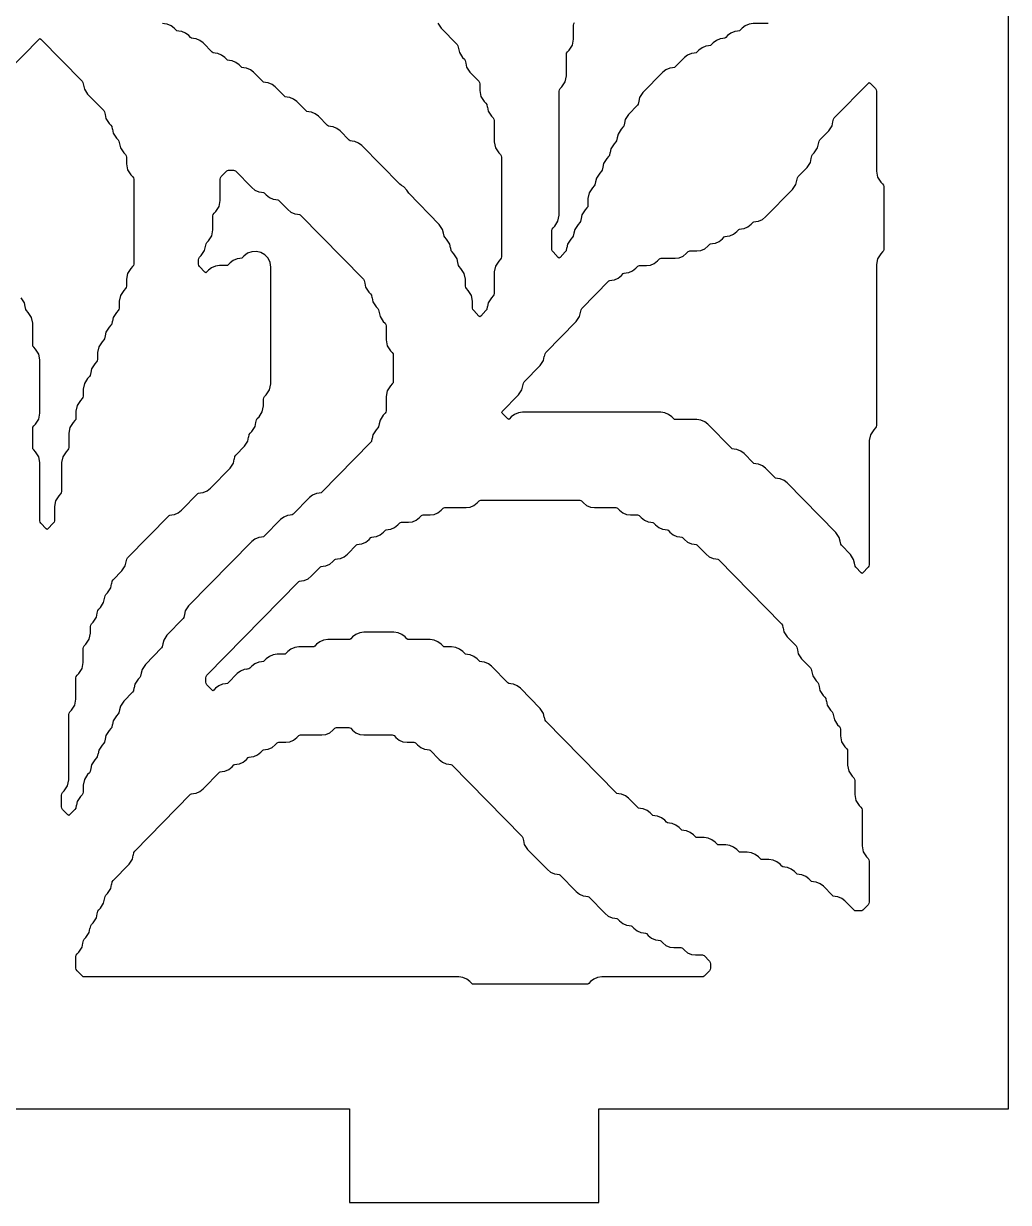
# Model space of a CAD drawing. Header units: millimetres. Extents: x 10 to 410, y 18 to 283.
# Drawn here: x 110.69 to 142.27, y 157 to 194.82 of the extents above; entities that cross this region are included whole.
import ezdxf

# ---------------------------------------------------------------- set-up
doc = ezdxf.new("R2010")
doc.units = ezdxf.units.MM
doc.layers.add('CUT', color=1, linetype='Continuous')

msp = doc.modelspace()

# ---------------------------------------------------------------- linework, layer by layer
at = {"layer": 'CUT'}
for points in [[(100.134, 283), (92.134, 283), (92.134, 280), (79, 280), (79, 160), (92.134, 160), (92.134, 157), (100.134, 157), (100.134, 160), (121.134, 160), (121.134, 157), (129.134, 157), (129.134, 160), (142.2679, 160), (142.2679, 280), (129.134, 280), (129.134, 283), (121.134, 283), (121.134, 280), (100.134, 280)], [(128.4122, 185.2659), (128.5184, 185.427), (128.5428, 185.5512), (128.5462, 185.5506), (128.5645, 185.6434), (128.5897, 185.6818), (129.4574, 186.5646), (129.4823, 186.5841), (129.5466, 186.5926), (129.5464, 186.5941), (129.633, 186.6056), (129.7547, 186.6567), (129.8588, 186.7378), (129.9198, 186.7999), (129.9448, 186.8194), (130.009, 186.8279), (130.0088, 186.8294), (130.0955, 186.8409), (130.2172, 186.892), (130.3213, 186.9731), (130.3823, 187.0352), (130.4073, 187.0546), (130.4387, 187.0588), (130.6584, 187.0588), (130.7892, 187.0762), (130.9109, 187.1273), (131.015, 187.2084), (131.0761, 187.2705), (131.1011, 187.2899), (131.1324, 187.2941), (131.5834, 187.2941), (131.7142, 187.3115), (131.8359, 187.3626), (131.94, 187.4436), (132.0011, 187.5058), (132.026, 187.5252), (132.0574, 187.5294), (132.2771, 187.5294), (132.4079, 187.5468), (132.5296, 187.5979), (132.6337, 187.6789), (132.6948, 187.7411), (132.7198, 187.7605), (132.784, 187.7691), (132.7838, 187.7706), (132.8704, 187.7821), (132.9921, 187.8331), (133.0962, 187.9142), (133.1573, 187.9764), (133.1823, 187.9958), (133.2465, 188.0044), (133.2463, 188.0059), (133.3329, 188.0174), (133.4546, 188.0684), (133.5587, 188.1495), (133.6198, 188.2117), (133.6448, 188.2311), (133.709, 188.2397), (133.7088, 188.2412), (133.7954, 188.2527), (133.9171, 188.3037), (134.0212, 188.3848), (134.0823, 188.447), (134.1073, 188.4664), (134.1715, 188.475), (134.1713, 188.4765), (134.2579, 188.488), (134.3796, 188.539), (134.4837, 188.6201), (135.3496, 189.5012), (135.4558, 189.6623), (135.4802, 189.7865), (135.4836, 189.7859), (135.5019, 189.8787), (135.5271, 189.9171), (135.8121, 190.207), (135.9182, 190.3682), (135.9427, 190.4924), (135.9461, 190.4918), (135.9643, 190.5846), (135.9896, 190.623), (136.0433, 190.6776), (136.1495, 190.8388), (136.1739, 190.963), (136.1773, 190.9623), (136.1956, 191.0552), (136.2209, 191.0936), (136.5058, 191.3835), (136.612, 191.5446), (136.6364, 191.6689), (136.6398, 191.6682), (136.6581, 191.7611), (136.6834, 191.7994), (137.7776, 192.9128), (137.8055, 192.9334), (137.8333, 192.9128), (138.0026, 192.7406), (138.0278, 192.7023), (138.0367, 192.6572), (138.0367, 190.0869), (138.0739, 189.8976), (138.1801, 189.7365), (138.2338, 189.6818), (138.2591, 189.6434), (138.2679, 189.5984), (138.2679, 187.5781), (138.2591, 187.533), (138.2338, 187.4947), (138.1801, 187.44), (138.0739, 187.2789), (138.0367, 187.0895), (138.0367, 181.9311), (138.0278, 181.886), (138.0026, 181.8476), (137.9488, 181.793), (137.8427, 181.6318), (137.8055, 181.4425), (137.8055, 177.4605), (137.7966, 177.4154), (137.7713, 177.377), (137.6021, 177.2048), (137.5742, 177.1843), (137.5463, 177.2048), (137.3771, 177.377), (137.3518, 177.4154), (137.3336, 177.5082), (137.3302, 177.5076), (137.3057, 177.6318), (137.1996, 177.793), (136.9146, 178.0829), (136.8893, 178.1213), (136.8711, 178.2141), (136.8677, 178.2135), (136.8432, 178.3377), (136.7371, 178.4988), (135.1775, 180.0858), (135.0733, 180.1669), (134.9516, 180.2179), (134.865, 180.2294), (134.8652, 180.2309), (134.801, 180.2395), (134.776, 180.2589), (134.4837, 180.5564), (134.3796, 180.6374), (134.2579, 180.6885), (134.1713, 180.7), (134.1715, 180.7015), (134.1073, 180.7101), (134.0823, 180.7295), (133.79, 181.0269), (133.6859, 181.108), (133.5642, 181.1591), (133.4775, 181.1706), (133.4777, 181.1721), (133.4135, 181.1806), (133.3885, 181.2001), (132.6337, 181.9681), (132.5296, 182.0492), (132.4079, 182.1002), (132.2771, 182.1176), (131.5949, 182.1176), (131.5635, 182.1218), (131.5386, 182.1413), (131.4775, 182.2034), (131.3734, 182.2845), (131.2517, 182.3355), (131.1209, 182.3529), (126.684, 182.3529), (126.5532, 182.3355), (126.4315, 182.2845), (126.3274, 182.2034), (126.271, 182.146), (126.2431, 182.1255), (126.2152, 182.146), (126.0392, 182.3252), (126.0193, 182.3529), (126.0392, 182.3807), (126.5622, 182.9129), (126.6684, 183.0741), (126.6928, 183.1983), (126.6962, 183.1976), (126.7145, 183.2905), (126.7398, 183.3288), (127.256, 183.8541), (127.3621, 184.0152), (127.3866, 184.1395), (127.39, 184.1388), (127.4082, 184.2317), (127.4335, 184.27)], [(112.2249, 172.7953), (112.3311, 172.9564), (112.3683, 173.1457), (112.3683, 173.8337), (112.3772, 173.8787), (112.4025, 173.9171), (112.4562, 173.9717), (112.5623, 174.1329), (112.5996, 174.3222), (112.5996, 174.7748), (112.6084, 174.8199), (112.6337, 174.8583), (112.6874, 174.9129), (112.7936, 175.0741), (112.8308, 175.2634), (112.8308, 175.4807), (112.8397, 175.5258), (112.865, 175.5641), (112.9187, 175.6188), (113.0248, 175.7799), (113.0493, 175.9042), (113.0527, 175.9035), (113.0709, 175.9964), (113.0962, 176.0347), (113.1499, 176.0894), (113.2561, 176.2505), (113.2805, 176.3748), (113.2839, 176.3741), (113.3022, 176.467), (113.3274, 176.5053), (113.3812, 176.56), (113.4873, 176.7211), (113.5118, 176.8454), (113.5152, 176.8447), (113.5334, 176.9375), (113.5587, 176.9759), (113.8437, 177.2659), (113.9498, 177.427), (113.9743, 177.5512), (113.9777, 177.5506), (113.9959, 177.6434), (114.0212, 177.6818), (115.3513, 179.0352), (115.3763, 179.0546), (115.4405, 179.0632), (115.4403, 179.0647), (115.5269, 179.0762), (115.6486, 179.1273), (115.7527, 179.2084), (116.2763, 179.7411), (116.3013, 179.7605), (116.3655, 179.7691), (116.3653, 179.7706), (116.4519, 179.7821), (116.5736, 179.8331), (116.6777, 179.9142), (117.3124, 180.56), (117.4185, 180.7211), (117.443, 180.8454), (117.4464, 180.8447), (117.4646, 180.9375), (117.4899, 180.9759), (117.7749, 181.2659), (117.881, 181.427), (117.9054, 181.5512), (117.9088, 181.5506), (117.9271, 181.6434), (117.9524, 181.6818), (118.0061, 181.7365), (118.1123, 181.8976), (118.1367, 182.0218), (118.1401, 182.0212), (118.1584, 182.114), (118.1836, 182.1524), (118.2373, 182.207), (118.3435, 182.3682), (118.3807, 182.5575), (118.3807, 182.7748), (118.3896, 182.8199), (118.4149, 182.8583), (118.4686, 182.9129), (118.5747, 183.0741), (118.612, 183.2634), (118.612, 187.0132), (118.5903, 187.1589), (118.5271, 187.2919), (118.4279, 187.4008), (118.3013, 187.476), (118.1583, 187.5111), (118.0113, 187.503), (117.8729, 187.4524), (117.7554, 187.3637), (117.7102, 187.3177), (117.6852, 187.2983), (117.621, 187.2897), (117.6212, 187.2882), (117.5346, 187.2767), (117.4129, 187.2257), (117.3088, 187.1446), (117.2477, 187.0825), (117.2228, 187.063), (117.1914, 187.0588), (116.9717, 187.0588), (116.8409, 187.0414), (116.7192, 186.9904), (116.6151, 186.9093), (116.5587, 186.8519), (116.5308, 186.8313), (116.5029, 186.8519), (116.3337, 187.0241), (116.3084, 187.0625), (116.2995, 187.1075), (116.2995, 187.2454), (116.3084, 187.2905), (116.3337, 187.3288), (116.3874, 187.3835), (116.4935, 187.5446), (116.518, 187.6689), (116.5214, 187.6682), (116.5396, 187.7611), (116.5649, 187.7994), (116.6186, 187.8541), (116.7248, 188.0152), (116.762, 188.2046), (116.762, 188.6572), (116.7709, 188.7023), (116.7961, 188.7406), (116.8499, 188.7953), (116.956, 188.9564), (116.9933, 189.1457), (116.9933, 189.8337), (117.0021, 189.8787), (117.0274, 189.9171), (117.2013, 190.094), (117.2263, 190.1135), (117.2576, 190.1176), (117.4226, 190.1176), (117.454, 190.1135), (117.479, 190.094), (118.0025, 189.5613), (118.1066, 189.4802), (118.2283, 189.4292), (118.315, 189.4176), (118.3148, 189.4161), (118.379, 189.4076), (118.404, 189.3881), (118.465, 189.326), (118.5691, 189.2449), (118.6908, 189.1939), (118.7775, 189.1824), (118.7773, 189.1808), (118.8415, 189.1723), (118.8665, 189.1528), (119.1588, 188.8554), (119.2629, 188.7743), (119.3846, 188.7233), (119.4712, 188.7118), (119.471, 188.7103), (119.5352, 188.7017), (119.5602, 188.6823), (121.5841, 186.623), (121.6093, 186.5846), (121.6276, 186.4918), (121.631, 186.4924), (121.6554, 186.3682), (121.7616, 186.207), (121.8153, 186.1524), (121.8406, 186.114), (121.8588, 186.0212), (121.8622, 186.0218), (121.8867, 185.8976), (121.9928, 185.7365), (122.0465, 185.6818), (122.0718, 185.6434), (122.0901, 185.5506), (122.0935, 185.5512), (122.1179, 185.427), (122.2241, 185.2659), (122.2778, 185.2112), (122.3031, 185.1728), (122.3119, 185.1278), (122.3119, 184.6752), (122.3492, 184.4858), (122.4553, 184.3247), (122.509, 184.27), (122.5343, 184.2317), (122.5432, 184.1866), (122.5432, 183.3428), (122.5343, 183.2977), (122.509, 183.2594), (122.4553, 183.2047), (122.3492, 183.0436), (122.3119, 182.8543), (122.3119, 182.4016), (122.3031, 182.3566), (122.2778, 182.3182), (122.2241, 182.2635), (122.1179, 182.1024), (122.0935, 181.9782), (122.0901, 181.9788), (122.0718, 181.886), (122.0465, 181.8476), (121.9928, 181.793), (121.8867, 181.6318), (121.8622, 181.5076), (121.8588, 181.5082), (121.8406, 181.4154), (121.8153, 181.377), (120.2539, 179.7883), (120.229, 179.7689), (120.1647, 179.7603), (120.1649, 179.7588), (120.0783, 179.7473), (119.9566, 179.6963), (119.8525, 179.6152), (119.3289, 179.0825), (119.304, 179.063), (119.2397, 179.0545), (119.2399, 179.0529), (119.1533, 179.0414), (119.0316, 178.9904), (118.9275, 178.9093), (118.404, 178.3766), (118.379, 178.3571), (118.3148, 178.3486), (118.315, 178.3471), (118.2283, 178.3355), (118.1066, 178.2845), (118.0025, 178.2034), (115.9804, 176.1459), (115.8743, 175.9848), (115.8498, 175.8605), (115.8464, 175.8612), (115.8282, 175.7683), (115.8029, 175.73), (115.2867, 175.2047), (115.1805, 175.0436), (115.1561, 174.9193), (115.1527, 174.92), (115.1344, 174.8272), (115.1091, 174.7888), (114.5929, 174.2635), (114.4868, 174.1024), (114.4623, 173.9782), (114.4589, 173.9788), (114.4407, 173.886), (114.4154, 173.8476), (114.3617, 173.793), (114.2555, 173.6318), (114.2311, 173.5076), (114.2277, 173.5082), (114.2094, 173.4154), (114.1842, 173.377), (113.8992, 173.0871), (113.793, 172.9259), (113.7686, 172.8017), (113.7652, 172.8024), (113.7469, 172.7095), (113.7217, 172.6712), (113.668, 172.6165), (113.5618, 172.4554), (113.5374, 172.3311), (113.534, 172.3318), (113.5157, 172.2389), (113.4904, 172.2006), (113.4367, 172.1459), (113.3305, 171.9848), (113.3061, 171.8605), (113.3027, 171.8612), (113.2844, 171.7683), (113.2592, 171.73), (113.2055, 171.6753), (113.0993, 171.5142), (113.0749, 171.3899), (113.0715, 171.3906), (113.0532, 171.2977), (113.0279, 171.2594), (112.9742, 171.2047), (112.8681, 171.0436), (112.8436, 170.9193), (112.8402, 170.92), (112.822, 170.8272), (112.7967, 170.7888), (112.743, 170.7341), (112.6368, 170.573), (112.5996, 170.3837), (112.5996, 170.1663), (112.5907, 170.1213), (112.5654, 170.0829), (112.5117, 170.0283), (112.4056, 169.8671), (112.3811, 169.7429), (112.3777, 169.7435), (112.3595, 169.6507), (112.3342, 169.6123), (112.165, 169.4401), (112.1371, 169.4196), (112.1092, 169.4401), (111.94, 169.6123), (111.9147, 169.6507), (111.9058, 169.6958), (111.9058, 170.0689), (111.9147, 170.114), (111.94, 170.1524), (111.9937, 170.207), (112.0998, 170.3682), (112.1371, 170.5575), (112.1371, 172.6572), (112.1459, 172.7023), (112.1712, 172.7406)], [(119.9152, 177.0907), (120.2075, 177.3881), (120.2325, 177.4076), (120.2967, 177.4161), (120.2965, 177.4176), (120.3831, 177.4292), (120.5048, 177.4802), (120.6089, 177.5613), (120.67, 177.6234), (120.695, 177.6429), (120.7592, 177.6514), (120.759, 177.6529), (120.8456, 177.6645), (120.9673, 177.7155), (121.0714, 177.7966), (121.3637, 178.094), (121.3887, 178.1135), (121.4529, 178.122), (121.4527, 178.1235), (121.5393, 178.1351), (121.661, 178.1861), (121.7651, 178.2672), (121.8262, 178.3293), (121.8512, 178.3488), (121.9154, 178.3573), (121.9152, 178.3588), (122.0018, 178.3704), (122.1235, 178.4214), (122.2276, 178.5025), (122.2887, 178.5646), (122.3137, 178.5841), (122.3779, 178.5926), (122.3777, 178.5941), (122.4643, 178.6056), (122.586, 178.6567), (122.6901, 178.7378), (122.7512, 178.7999), (122.7762, 178.8194), (122.8076, 178.8235), (123.0273, 178.8235), (123.1581, 178.8409), (123.2798, 178.892), (123.3839, 178.9731), (123.4449, 179.0352), (123.4699, 179.0546), (123.5013, 179.0588), (123.721, 179.0588), (123.8518, 179.0762), (123.9735, 179.1273), (124.0776, 179.2084), (124.1387, 179.2705), (124.1637, 179.2899), (124.195, 179.2941), (124.8772, 179.2941), (125.008, 179.3115), (125.1297, 179.3626), (125.2338, 179.4436), (125.2949, 179.5058), (125.3199, 179.5252), (125.3513, 179.5294), (128.5225, 179.5294), (128.5538, 179.5252), (128.5788, 179.5058), (128.6399, 179.4436), (128.744, 179.3626), (128.8657, 179.3115), (128.9965, 179.2941), (129.6787, 179.2941), (129.7101, 179.2899), (129.735, 179.2705), (129.7961, 179.2084), (129.9002, 179.1273), (130.0219, 179.0762), (130.1527, 179.0588), (130.3724, 179.0588), (130.4038, 179.0546), (130.4288, 179.0352), (130.4899, 178.9731), (130.594, 178.892), (130.7157, 178.8409), (130.8023, 178.8294), (130.8021, 178.8279), (130.8663, 178.8194), (130.8913, 178.7999), (130.9523, 178.7378), (131.0565, 178.6567), (131.1781, 178.6056), (131.2648, 178.5941), (131.2646, 178.5926), (131.3288, 178.5841), (131.3538, 178.5646), (131.4148, 178.5025), (131.5189, 178.4214), (131.6406, 178.3704), (131.7273, 178.3588), (131.7271, 178.3573), (131.7913, 178.3488), (131.8163, 178.3293), (131.8773, 178.2672), (131.9814, 178.1861), (132.1031, 178.1351), (132.1898, 178.1235), (132.1896, 178.122), (132.2538, 178.1135), (132.2788, 178.094), (132.5711, 177.7966), (132.6752, 177.7155), (132.7969, 177.6645), (132.8835, 177.6529), (132.8833, 177.6514), (132.9475, 177.6429), (132.9725, 177.6234), (134.9964, 175.5641), (135.0216, 175.5258), (135.0399, 175.4329), (135.0433, 175.4336), (135.0677, 175.3094), (135.1739, 175.1482), (135.4589, 174.8583), (135.4841, 174.8199), (135.5024, 174.727), (135.5058, 174.7277), (135.5302, 174.6035), (135.6364, 174.4423), (135.9213, 174.1524), (135.9466, 174.114), (135.9649, 174.0212), (135.9683, 174.0218), (135.9927, 173.8976), (136.0989, 173.7365), (136.1526, 173.6818), (136.1779, 173.6434), (136.1961, 173.5506), (136.1995, 173.5512), (136.224, 173.427), (136.3301, 173.2659), (136.3838, 173.2112), (136.4091, 173.1728), (136.4274, 173.08), (136.4308, 173.0807), (136.4552, 172.9564), (136.5614, 172.7953), (136.6151, 172.7406), (136.6404, 172.7023), (136.6586, 172.6094), (136.662, 172.6101), (136.6865, 172.4858), (136.7926, 172.3247), (136.8463, 172.27), (136.8716, 172.2317), (136.8805, 172.1866), (136.8805, 171.9693), (136.9177, 171.7799), (137.0239, 171.6188), (137.0776, 171.5641), (137.1029, 171.5258), (137.1117, 171.4807), (137.1117, 171.0281), (137.149, 170.8388), (137.2551, 170.6776), (137.3088, 170.623), (137.3341, 170.5846), (137.343, 170.5395), (137.343, 170.0869), (137.3802, 169.8976), (137.4864, 169.7365), (137.5401, 169.6818), (137.5653, 169.6434), (137.5742, 169.5984), (137.5742, 168.4399), (137.6114, 168.2505), (137.7176, 168.0894), (137.7713, 168.0347), (137.7966, 167.9964), (137.8055, 167.9513), (137.8055, 166.6369), (137.7966, 166.5919), (137.7713, 166.5535), (137.5974, 166.3766), (137.5725, 166.3571), (137.5411, 166.3529), (137.3761, 166.3529), (137.3447, 166.3571), (137.3197, 166.3766), (137.0274, 166.674), (136.9233, 166.7551), (136.8016, 166.8061), (136.715, 166.8176), (136.7152, 166.8192), (136.651, 166.8277), (136.626, 166.8472), (136.3337, 167.1446), (136.2296, 167.2257), (136.1079, 167.2767), (136.0213, 167.2882), (136.0215, 167.2897), (135.9572, 167.2983), (135.9323, 167.3177), (135.8712, 167.3799), (135.7671, 167.461), (135.6454, 167.512), (135.5588, 167.5235), (135.559, 167.525), (135.4947, 167.5336), (135.4698, 167.553), (135.4087, 167.6152), (135.3046, 167.6963), (135.1829, 167.7473), (135.0963, 167.7588), (135.0965, 167.7603), (135.0322, 167.7689), (135.0073, 167.7883), (134.9462, 167.8505), (134.8421, 167.9316), (134.7204, 167.9826), (134.5896, 168), (134.3699, 168), (134.3385, 168.0042), (134.3135, 168.0236), (134.2525, 168.0858), (134.1484, 168.1669), (134.0267, 168.2179), (133.8959, 168.2353), (133.6762, 168.2353), (133.6448, 168.2395), (133.6198, 168.2589), (133.5587, 168.3211), (133.4546, 168.4021), (133.3329, 168.4532), (133.2021, 168.4706), (132.9824, 168.4706), (132.951, 168.4748), (132.9261, 168.4942), (132.865, 168.5564), (132.7609, 168.6374), (132.6392, 168.6885), (132.5084, 168.7059), (132.2887, 168.7059), (132.2573, 168.7101), (132.2323, 168.7295), (132.1712, 168.7916), (132.0671, 168.8727), (131.9454, 168.9238), (131.8588, 168.9353), (131.859, 168.9368), (131.7948, 168.9454), (131.7698, 168.9648), (131.7088, 169.0269), (131.6046, 169.108), (131.4829, 169.1591), (131.3963, 169.1706), (131.3965, 169.1721), (131.3323, 169.1806), (131.3073, 169.2001), (131.2463, 169.2622), (131.1422, 169.3433), (131.0205, 169.3944), (130.9338, 169.4059), (130.934, 169.4074), (130.8698, 169.4159), (130.8448, 169.4354), (130.7838, 169.4975), (130.6797, 169.5786), (130.558, 169.6296), (130.4713, 169.6412), (130.4715, 169.6427), (130.4073, 169.6512), (130.3823, 169.6707), (130.09, 169.9681), (129.9859, 170.0492), (129.8642, 170.1002), (129.7776, 170.1118), (129.7778, 170.1133), (129.7136, 170.1218), (129.6886, 170.1413), (127.4335, 172.4359), (127.4082, 172.4742), (127.39, 172.5671), (127.3866, 172.5664), (127.3621, 172.6906), (127.256, 172.8518), (126.6213, 173.4975), (126.5172, 173.5786), (126.3955, 173.6296), (126.3089, 173.6412), (126.3091, 173.6427), (126.2449, 173.6512), (126.2199, 173.6707), (125.6963, 174.2034), (125.5922, 174.2845), (125.4705, 174.3355), (125.3839, 174.3471), (125.3841, 174.3486), (125.3199, 174.3571), (125.2949, 174.3766), (125.2338, 174.4387), (125.1297, 174.5198), (125.008, 174.5708), (124.9214, 174.5824), (124.9216, 174.5839), (124.8574, 174.5924), (124.8324, 174.6119), (124.7714, 174.674), (124.6672, 174.7551), (124.5456, 174.8061), (124.4147, 174.8235), (124.195, 174.8235), (124.1637, 174.8277), (124.1387, 174.8472), (124.0776, 174.9093), (123.9735, 174.9904), (123.8518, 175.0414), (123.721, 175.0588), (123.0388, 175.0588), (123.0074, 175.063), (122.9824, 175.0825), (122.9214, 175.1446), (122.8173, 175.2257), (122.6956, 175.2767), (122.5648, 175.2941), (121.5966, 175.2941), (121.4658, 175.2767), (121.3441, 175.2257), (121.24, 175.1446), (121.1789, 175.0825), (121.1539, 175.063), (121.1226, 175.0588), (120.4404, 175.0588), (120.3096, 175.0414), (120.1879, 174.9904), (120.0838, 174.9093), (120.0227, 174.8472), (119.9977, 174.8277), (119.9663, 174.8235), (119.5154, 174.8235), (119.3846, 174.8061), (119.2629, 174.7551), (119.1588, 174.674), (119.0977, 174.6119), (119.0727, 174.5924), (119.0413, 174.5882), (118.8216, 174.5882), (118.6908, 174.5708), (118.5691, 174.5198), (118.465, 174.4387), (118.404, 174.3766), (118.379, 174.3571), (118.3148, 174.3486), (118.315, 174.3471), (118.2283, 174.3355), (118.1066, 174.2845), (118.0025, 174.2034), (117.9415, 174.1413), (117.9165, 174.1218), (117.8523, 174.1133), (117.8525, 174.1118), (117.7658, 174.1002), (117.6441, 174.0492), (117.54, 173.9681), (117.2477, 173.6707), (117.2228, 173.6512), (117.1585, 173.6427), (117.1587, 173.6412), (117.0721, 173.6296), (116.9504, 173.5786), (116.8463, 173.4975), (116.7899, 173.4401), (116.762, 173.4196), (116.7341, 173.4401), (116.5649, 173.6123), (116.5396, 173.6507), (116.5308, 173.6958), (116.5308, 173.8337), (116.5396, 173.8787), (116.5649, 173.9171), (119.5137, 176.9175), (119.5387, 176.937), (119.603, 176.9455), (119.6027, 176.9471), (119.6894, 176.9586), (119.8111, 177.0096)], [(113.0709, 166.3493), (113.0962, 166.3877), (113.1499, 166.4423), (113.2561, 166.6035), (113.2805, 166.7277), (113.2839, 166.727), (113.3022, 166.8199), (113.3274, 166.8583), (113.3812, 166.9129), (113.4873, 167.0741), (113.5118, 167.1983), (113.5152, 167.1976), (113.5334, 167.2905), (113.5587, 167.3288), (114.0749, 167.8541), (114.1811, 168.0152), (114.2055, 168.1395), (114.2089, 168.1388), (114.2272, 168.2317), (114.2524, 168.27), (116.045, 170.094), (116.07, 170.1135), (116.1343, 170.122), (116.134, 170.1235), (116.2207, 170.1351), (116.3424, 170.1861), (116.4465, 170.2672), (116.97, 170.7999), (116.995, 170.8194), (117.0592, 170.8279), (117.059, 170.8294), (117.1457, 170.8409), (117.2674, 170.892), (117.3715, 170.9731), (117.4325, 171.0352), (117.4575, 171.0546), (117.5217, 171.0632), (117.5215, 171.0647), (117.6082, 171.0762), (117.7298, 171.1273), (117.834, 171.2084), (117.895, 171.2705), (117.92, 171.2899), (117.9842, 171.2985), (117.984, 171.3), (118.0706, 171.3115), (118.1923, 171.3626), (118.2964, 171.4436), (118.3575, 171.5058), (118.3825, 171.5252), (118.4467, 171.5338), (118.4465, 171.5353), (118.5331, 171.5468), (118.6548, 171.5979), (118.7589, 171.6789), (118.82, 171.7411), (118.845, 171.7605), (118.8764, 171.7647), (119.0961, 171.7647), (119.2269, 171.7821), (119.3486, 171.8331), (119.4527, 171.9142), (119.5137, 171.9764), (119.5387, 171.9958), (119.5701, 172), (120.2523, 172), (120.3831, 172.0174), (120.5048, 172.0684), (120.6089, 172.1495), (120.67, 172.2117), (120.695, 172.2311), (120.7263, 172.2353), (121.1226, 172.2353), (121.1539, 172.2311), (121.1789, 172.2117), (121.24, 172.1495), (121.3441, 172.0684), (121.4658, 172.0174), (121.5966, 172), (122.51, 172), (122.5414, 171.9958), (122.5664, 171.9764), (122.6275, 171.9142), (122.7316, 171.8331), (122.8533, 171.7821), (122.9841, 171.7647), (123.2038, 171.7647), (123.2352, 171.7605), (123.2601, 171.7411), (123.3212, 171.6789), (123.4253, 171.5979), (123.547, 171.5468), (123.6336, 171.5353), (123.6334, 171.5338), (123.6977, 171.5252), (123.7226, 171.5058), (124.0149, 171.2084), (124.1191, 171.1273), (124.2408, 171.0762), (124.3274, 171.0647), (124.3272, 171.0632), (124.3914, 171.0546), (124.4164, 171.0352), (126.6715, 168.7406), (126.6968, 168.7023), (126.715, 168.6094), (126.7184, 168.6101), (126.7429, 168.4858), (126.849, 168.3247), (127.4836, 167.6789), (127.5878, 167.5979), (127.7095, 167.5468), (127.7961, 167.5353), (127.7959, 167.5338), (127.8601, 167.5252), (127.8851, 167.5058), (128.4086, 166.9731), (128.5127, 166.892), (128.6344, 166.8409), (128.7211, 166.8294), (128.7209, 166.8279), (128.7851, 166.8194), (128.8101, 166.7999), (129.3336, 166.2672), (129.4377, 166.1861), (129.5594, 166.1351), (129.646, 166.1235), (129.6458, 166.122), (129.7101, 166.1135), (129.735, 166.094), (129.7961, 166.0319), (129.9002, 165.9508), (130.0219, 165.8998), (130.1085, 165.8882), (130.1083, 165.8867), (130.1726, 165.8782), (130.1975, 165.8587), (130.2586, 165.7966), (130.3627, 165.7155), (130.4844, 165.6645), (130.571, 165.6529), (130.5708, 165.6514), (130.6351, 165.6429), (130.66, 165.6234), (130.7211, 165.5613), (130.8252, 165.4802), (130.9469, 165.4292), (131.0335, 165.4176), (131.0333, 165.4161), (131.0976, 165.4076), (131.1225, 165.3881), (131.1836, 165.326), (131.2877, 165.2449), (131.4094, 165.1939), (131.5402, 165.1765), (131.7599, 165.1765), (131.7913, 165.1723), (131.8163, 165.1528), (131.8773, 165.0907), (131.9814, 165.0096), (132.1031, 164.9586), (132.2339, 164.9412), (132.4536, 164.9412), (132.485, 164.937), (132.51, 164.9175), (132.6839, 164.7406), (132.7092, 164.7023), (132.718, 164.6572), (132.718, 164.5193), (132.7092, 164.4742), (132.6839, 164.4359), (132.51, 164.2589), (132.485, 164.2395), (132.4536, 164.2353), (129.2277, 164.2353), (129.0969, 164.2179), (128.9752, 164.1669), (128.8711, 164.0858), (128.8101, 164.0236), (128.7851, 164.0042), (128.7537, 164), (125.12, 164), (125.0886, 164.0042), (125.0637, 164.0236), (125.0026, 164.0858), (124.8985, 164.1669), (124.7768, 164.2179), (124.646, 164.2353), (112.6327, 164.2353), (112.6013, 164.2395), (112.5763, 164.2589), (112.4025, 164.4359), (112.3772, 164.4742), (112.3683, 164.5193), (112.3683, 164.8925), (112.3772, 164.9375), (112.4025, 164.9759), (112.4562, 165.0306), (112.5623, 165.1917), (112.5868, 165.316), (112.5902, 165.3153), (112.6084, 165.4081), (112.6337, 165.4465), (112.6874, 165.5012), (112.7936, 165.6623), (112.818, 165.7865), (112.8214, 165.7859), (112.8397, 165.8787), (112.865, 165.9171), (112.9187, 165.9717), (113.0248, 166.1329), (113.0493, 166.2571), (113.0527, 166.2565)]]:
    msp.add_lwpolyline(points, close=True, dxfattribs=at)
for points in [[(123.9679, 194.8388), (124.074, 194.6776), (124.5903, 194.1524), (124.6155, 194.114), (124.6338, 194.0212), (124.6372, 194.0218), (124.6616, 193.8976), (124.7678, 193.7365), (124.8215, 193.6818), (124.8468, 193.6434), (124.865, 193.5506), (124.8684, 193.5512), (124.8929, 193.427), (124.999, 193.2659), (125.284, 192.9759), (125.3093, 192.9375), (125.3181, 192.8925), (125.3181, 192.6752), (125.3554, 192.4858), (125.4615, 192.3247), (125.5152, 192.27), (125.5405, 192.2317), (125.5588, 192.1388), (125.5622, 192.1395), (125.5866, 192.0152), (125.6928, 191.8541), (125.7465, 191.7994), (125.7718, 191.7611), (125.7806, 191.716), (125.7806, 191.0281), (125.8179, 190.8388), (125.924, 190.6776), (125.9777, 190.623), (126.003, 190.5846), (126.0119, 190.5395), (126.0119, 187.3428), (126.003, 187.2977), (125.9777, 187.2594), (125.924, 187.2047), (125.8179, 187.0436), (125.7806, 186.8543), (125.7806, 186.1663), (125.7718, 186.1213), (125.7465, 186.0829), (125.6928, 186.0283), (125.5866, 185.8671), (125.5622, 185.7429), (125.5588, 185.7435), (125.5405, 185.6507), (125.5152, 185.6123), (125.346, 185.4401), (125.3181, 185.4196), (125.2902, 185.4401), (125.121, 185.6123), (125.0958, 185.6507), (125.0869, 185.6958), (125.0869, 185.9131), (125.0497, 186.1024), (124.9435, 186.2635), (124.8898, 186.3182), (124.8645, 186.3566), (124.8556, 186.4016), (124.8556, 186.619), (124.8184, 186.8083), (124.7123, 186.9694), (124.6585, 187.0241), (124.6333, 187.0625), (124.615, 187.1553), (124.6116, 187.1546), (124.5872, 187.2789), (124.481, 187.44), (124.4273, 187.4947), (124.402, 187.533), (124.3838, 187.6259), (124.3804, 187.6252), (124.3559, 187.7495), (124.2498, 187.9106), (124.196, 187.9653), (124.1708, 188.0036), (124.1525, 188.0965), (124.1491, 188.0958), (124.1247, 188.2201), (124.0185, 188.3812), (123.0398, 189.377), (122.9748, 189.4758), (122.8765, 189.5855), (122.8048, 189.6289), (122.7512, 189.6707), (121.5339, 190.9093), (121.4298, 190.9904), (121.3081, 191.0414), (121.2215, 191.0529), (121.2217, 191.0545), (121.1574, 191.063), (121.1325, 191.0825), (120.8402, 191.3799), (120.7361, 191.461), (120.6144, 191.512), (120.5277, 191.5235), (120.5279, 191.525), (120.4637, 191.5336), (120.4387, 191.553), (120.1464, 191.8505), (120.0423, 191.9316), (119.9206, 191.9826), (119.834, 191.9941), (119.8342, 191.9956), (119.77, 192.0042), (119.745, 192.0236), (119.4527, 192.3211), (119.3486, 192.4021), (119.2269, 192.4532), (119.1403, 192.4647), (119.1405, 192.4662), (119.0762, 192.4748), (119.0513, 192.4942), (118.7589, 192.7916), (118.6548, 192.8727), (118.5331, 192.9238), (118.4465, 192.9353), (118.4467, 192.9368), (118.3825, 192.9454), (118.3575, 192.9648), (118.0652, 193.2622), (117.9611, 193.3433), (117.8394, 193.3944), (117.7528, 193.4059), (117.753, 193.4074), (117.6887, 193.4159), (117.6638, 193.4354), (117.6027, 193.4975), (117.4986, 193.5786), (117.3769, 193.6296), (117.2903, 193.6412), (117.2905, 193.6427), (117.2263, 193.6512), (117.2013, 193.6707), (117.1402, 193.7328), (117.0361, 193.8139), (116.9144, 193.8649), (116.8278, 193.8765), (116.828, 193.878), (116.7638, 193.8865), (116.7388, 193.906), (116.4465, 194.2034), (116.3424, 194.2845), (116.2207, 194.3355), (116.134, 194.3471), (116.1343, 194.3486), (116.07, 194.3571), (116.045, 194.3766), (115.984, 194.4387), (115.8799, 194.5198), (115.7582, 194.5708), (115.6716, 194.5824), (115.6718, 194.5839), (115.6075, 194.5924), (115.5826, 194.6119), (115.5215, 194.674), (115.4174, 194.7551), (115.2957, 194.8061), (115.2091, 194.8176), (115.2093, 194.8192), (115.145, 194.8277)], [(134.5663, 194.8277), (134.5349, 194.8235), (134.0839, 194.8235), (133.9531, 194.8061), (133.8314, 194.7551), (133.7273, 194.674), (133.6662, 194.6119), (133.6413, 194.5924), (133.577, 194.5839), (133.5772, 194.5824), (133.4906, 194.5708), (133.3689, 194.5198), (133.2648, 194.4387), (133.2037, 194.3766), (133.1788, 194.3571), (133.1145, 194.3486), (133.1147, 194.3471), (133.0281, 194.3355), (132.9064, 194.2845), (132.8023, 194.2034), (132.7413, 194.1413), (132.7163, 194.1218), (132.652, 194.1133), (132.6523, 194.1118), (132.5656, 194.1002), (132.4439, 194.0492), (132.3398, 193.9681), (132.2788, 193.906), (132.2538, 193.8865), (132.1896, 193.878), (132.1898, 193.8765), (132.1031, 193.8649), (131.9814, 193.8139), (131.8773, 193.7328), (131.585, 193.4354), (131.56, 193.4159), (131.4958, 193.4074), (131.496, 193.4059), (131.4094, 193.3944), (131.2877, 193.3433), (131.1836, 193.2622), (130.549, 192.6165), (130.4428, 192.4554), (130.4184, 192.3311), (130.415, 192.3318), (130.3967, 192.2389), (130.3714, 192.2006), (130.0865, 191.9106), (129.9803, 191.7495), (129.9559, 191.6252), (129.9525, 191.6259), (129.9342, 191.533), (129.9089, 191.4947), (129.8552, 191.44), (129.7491, 191.2789), (129.7246, 191.1546), (129.7212, 191.1553), (129.703, 191.0625), (129.6777, 191.0241), (129.624, 190.9694), (129.5178, 190.8083), (129.4934, 190.684), (129.49, 190.6847), (129.4717, 190.5919), (129.4464, 190.5535), (129.3927, 190.4988), (129.2866, 190.3377), (129.2621, 190.2135), (129.2587, 190.2141), (129.2405, 190.1213), (129.2152, 190.0829), (129.1615, 190.0283), (129.0553, 189.8671), (129.0309, 189.7429), (129.0275, 189.7435), (129.0092, 189.6507), (128.9839, 189.6123), (128.9302, 189.5577), (128.8241, 189.3965), (128.7868, 189.2072), (128.7868, 188.9899), (128.778, 188.9448), (128.7527, 188.9064), (128.699, 188.8518), (128.5928, 188.6906), (128.5684, 188.5664), (128.565, 188.5671), (128.5467, 188.4742), (128.5215, 188.4359), (128.4677, 188.3812), (128.3616, 188.2201), (128.3371, 188.0958), (128.3337, 188.0965), (128.3155, 188.0036), (128.2902, 187.9653), (128.2365, 187.9106), (128.1303, 187.7495), (128.1059, 187.6252), (128.1025, 187.6259), (128.0842, 187.533), (128.059, 187.4947), (127.8897, 187.3225), (127.8618, 187.3019), (127.834, 187.3225), (127.6647, 187.4947), (127.6395, 187.533), (127.6306, 187.5781), (127.6306, 188.1866), (127.6395, 188.2317), (127.6647, 188.27), (127.7185, 188.3247), (127.8246, 188.4858), (127.8618, 188.6752), (127.8618, 192.6572), (127.8707, 192.7023), (127.896, 192.7406), (127.9497, 192.7953), (128.0559, 192.9564), (128.0931, 193.1457), (128.0931, 193.8337), (128.102, 193.8787), (128.1272, 193.9171), (128.181, 193.9717), (128.2871, 194.1329), (128.3243, 194.3222), (128.3243, 194.7748), (128.3332, 194.8199), (128.3585, 194.8583)], [(109.6275, 192.7406), (111.1842, 194.3246), (111.2121, 194.3451), (111.24, 194.3246), (112.5654, 192.9759), (112.5907, 192.9375), (112.609, 192.8447), (112.6124, 192.8454), (112.6368, 192.7211), (112.743, 192.56), (113.2592, 192.0347), (113.2844, 191.9964), (113.3027, 191.9035), (113.3061, 191.9042), (113.3305, 191.7799), (113.4367, 191.6188), (113.4904, 191.5641), (113.5157, 191.5258), (113.534, 191.4329), (113.5374, 191.4336), (113.5618, 191.3094), (113.668, 191.1482), (113.7217, 191.0936), (113.7469, 191.0552), (113.7652, 190.9623), (113.7686, 190.963), (113.793, 190.8388), (113.8992, 190.6776), (113.9529, 190.623), (113.9782, 190.5846), (113.9871, 190.5395), (113.9871, 190.3222), (114.0243, 190.1329), (114.1304, 189.9717), (114.1842, 189.9171), (114.2094, 189.8787), (114.2183, 189.8337), (114.2183, 187.1075), (114.2094, 187.0625), (114.1842, 187.0241), (114.1304, 186.9694), (114.0243, 186.8083), (113.9871, 186.619), (113.9871, 186.4016), (113.9782, 186.3566), (113.9529, 186.3182), (113.8992, 186.2635), (113.793, 186.1024), (113.7558, 185.9131), (113.7558, 185.6958), (113.7469, 185.6507), (113.7217, 185.6123), (113.668, 185.5577), (113.5618, 185.3965), (113.5374, 185.2723), (113.534, 185.273), (113.5157, 185.1801), (113.4904, 185.1417), (113.4367, 185.0871), (113.3305, 184.9259), (113.3061, 184.8017), (113.3027, 184.8024), (113.2844, 184.7095), (113.2592, 184.6712), (113.2055, 184.6165), (113.0993, 184.4554), (113.0621, 184.266), (113.0621, 184.0487), (113.0532, 184.0036), (113.0279, 183.9653), (112.9742, 183.9106), (112.8681, 183.7495), (112.8436, 183.6252), (112.8402, 183.6259), (112.822, 183.533), (112.7967, 183.4947), (112.743, 183.44), (112.6368, 183.2789), (112.5996, 183.0895), (112.5996, 182.8722), (112.5907, 182.8272), (112.5654, 182.7888), (112.5117, 182.7341), (112.4056, 182.573), (112.3683, 182.3837), (112.3683, 182.1663), (112.3595, 182.1213), (112.3342, 182.0829), (112.2805, 182.0283), (112.1743, 181.8671), (112.1371, 181.6778), (112.1371, 181.2252), (112.1282, 181.1801), (112.1029, 181.1417), (112.0492, 181.0871), (111.9431, 180.9259), (111.9058, 180.7366), (111.9058, 179.8134), (111.897, 179.7683), (111.8717, 179.73), (111.818, 179.6753), (111.7118, 179.5142), (111.6746, 179.3248), (111.6746, 178.8722), (111.6657, 178.8272), (111.6404, 178.7888), (111.4712, 178.6166), (111.4433, 178.5961), (111.4154, 178.6166), (111.2462, 178.7888), (111.221, 178.8272), (111.2121, 178.8722), (111.2121, 180.7366), (111.1749, 180.9259), (111.0687, 181.0871), (111.015, 181.1417), (110.9897, 181.1801), (110.9808, 181.2252), (110.9808, 181.8337), (110.9897, 181.8787), (111.015, 181.9171), (111.0687, 181.9717), (111.1749, 182.1329), (111.2121, 182.3222), (111.2121, 184.0307), (111.1749, 184.2201), (111.0687, 184.3812), (111.015, 184.4359), (110.9897, 184.4742), (110.9808, 184.5193), (110.9808, 185.2072), (110.9436, 185.3965), (110.8375, 185.5577), (110.7837, 185.6123), (110.7585, 185.6507), (110.7402, 185.7435), (110.7368, 185.7429), (110.7124, 185.8671), (110.6062, 186.0283)]]:
    msp.add_lwpolyline(points, dxfattribs=at)

doc.saveas('drawing.dxf')
